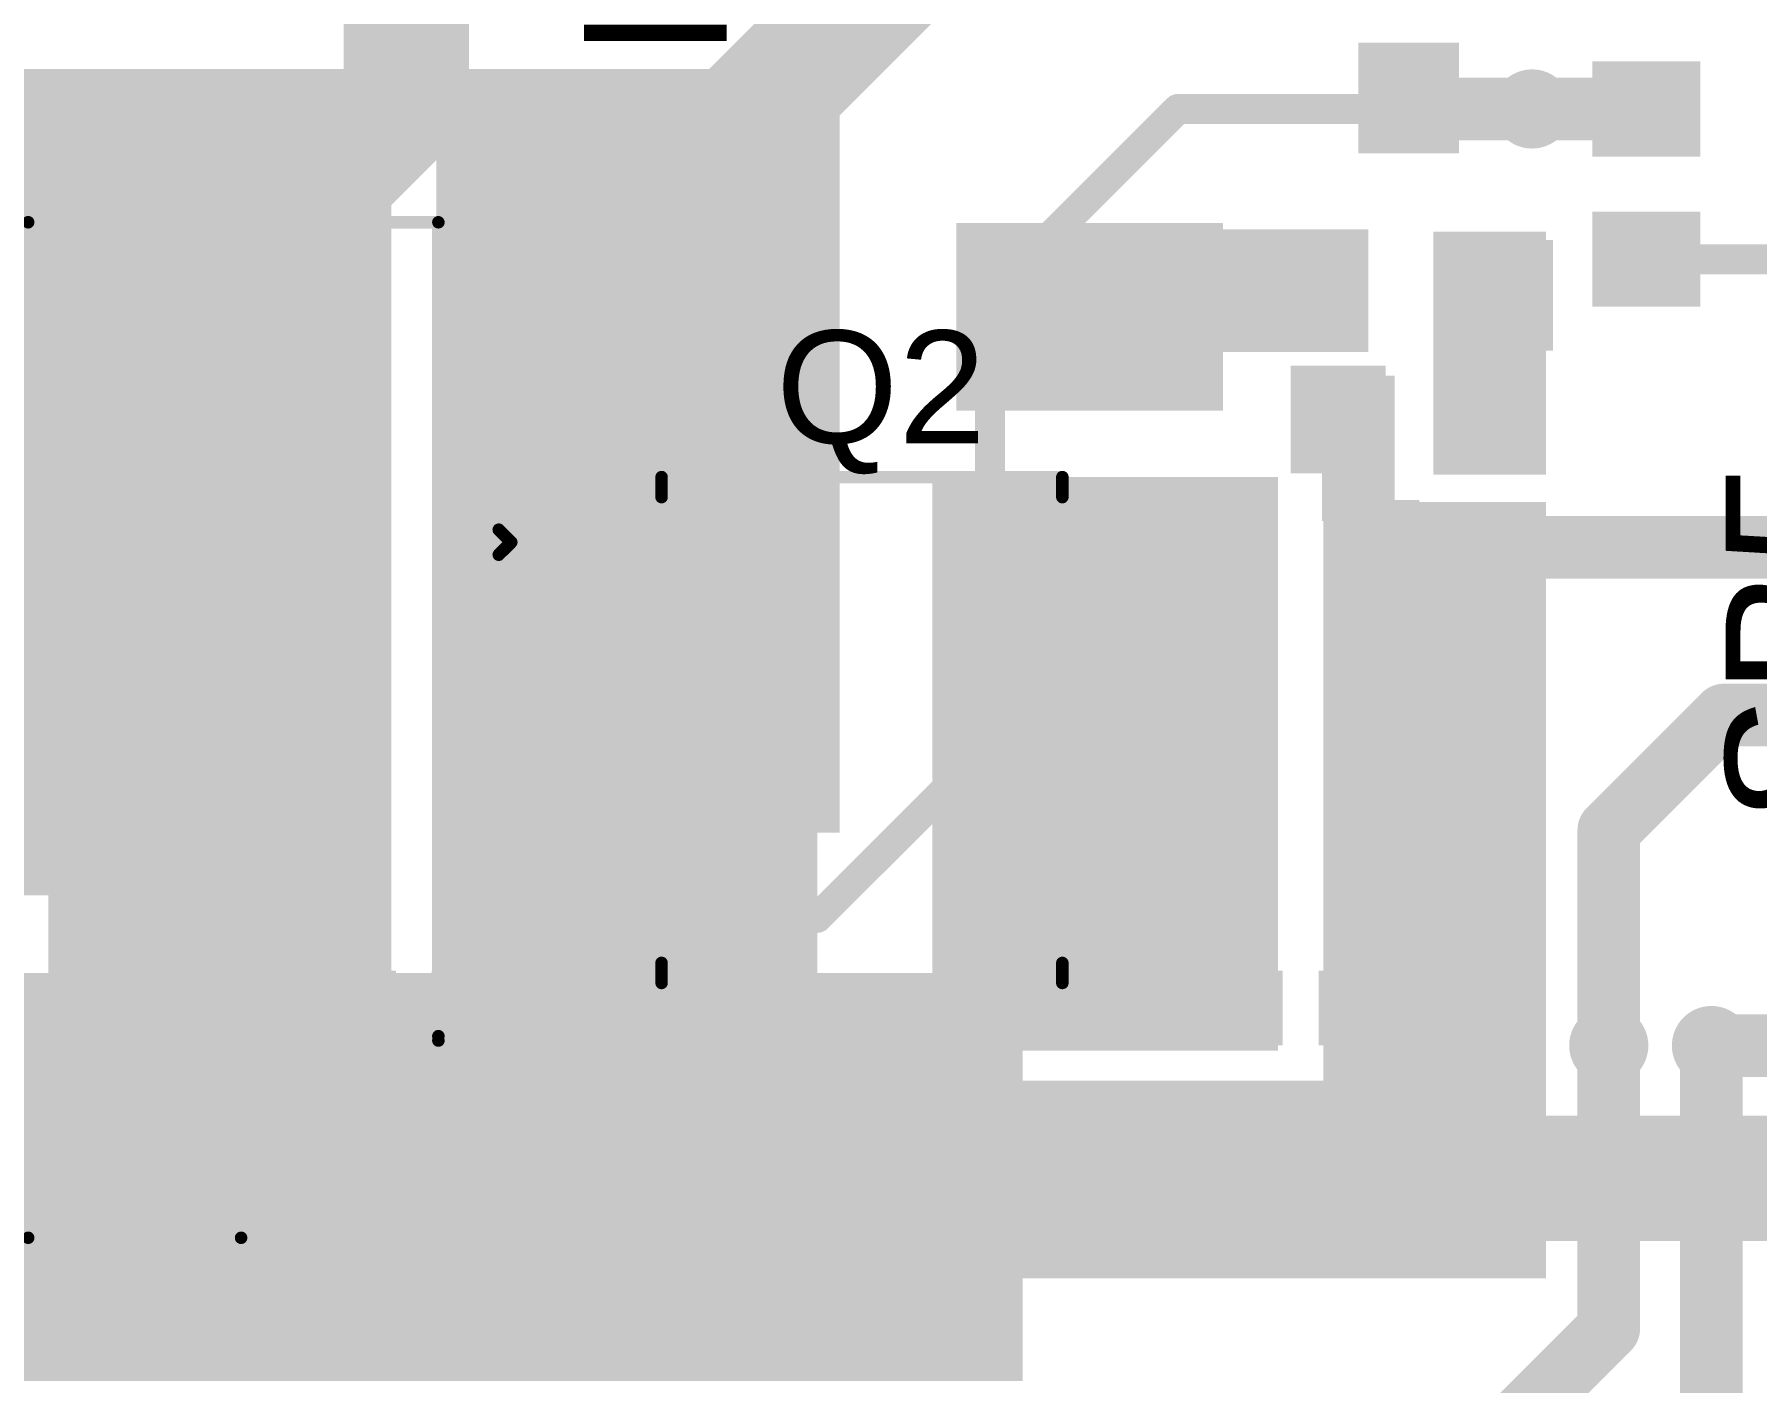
# Model space of a CAD drawing. Header units: millimetres. Extents: x -0.12 to 2.11, y 0 to 1.55.
# Drawn here: x 0.267 to 0.954, y 0.539 to 1.078 of the extents above; entities that cross this region are included whole.
import ezdxf

# ---------------------------------------------------------------- set-up
doc = ezdxf.new("R2010")
doc.units = ezdxf.units.MM
doc.header["$MEASUREMENT"] = 0
for name, color, linetype in [('BottomLayer', 5, 'Continuous'), ('BottomPaste', 16, 'Continuous'), ('BottomSolder', 6, 'Continuous'), ('TopLayer', 1, 'Continuous'), ('TopOverlay', 2, 'Continuous'), ('TopPaste', 8, 'Continuous'), ('TopSolder', 216, 'Continuous'), ('ViaHoleLayer', 16, 'Continuous')]:
    doc.layers.add(name, color=color, linetype=linetype)
doc.styles.add('Arial', font='', dxfattribs={"height": 0.2})
doc.styles.get('Arial').set_extended_font_data('Arial')

# ---------------------------------------------------------------- blocks, each defined once
blk = doc.blocks.new('R___0603_B_19')
at = {"layer": 'BottomLayer'}
for points in [[(-0.045, -0.0175), (-0.045, 0.0175), (-0.015, 0.0175), (-0.015, -0.0175)], [(0.015, -0.0175), (0.015, 0.0175), (0.045, 0.0175), (0.045, -0.0175)]]:
    blk.add_hatch(color=5, dxfattribs=at).paths.add_polyline_path(points)
at = {"layer": 'BottomPaste'}
for points in [[(-0.045, -0.0175), (-0.045, 0.0175), (-0.015, 0.0175), (-0.015, -0.0175)], [(0.015, -0.0175), (0.015, 0.0175), (0.045, 0.0175), (0.045, -0.0175)]]:
    blk.add_hatch(color=16, dxfattribs=at).paths.add_polyline_path(points)
at = {"layer": 'BottomSolder'}
for points in [[(-0.049, -0.0215), (-0.049, 0.0215), (-0.011, 0.0215), (-0.011, -0.0215)], [(0.011, -0.0215), (0.011, 0.0215), (0.049, 0.0215), (0.049, -0.0215)]]:
    blk.add_hatch(color=6, dxfattribs=at).paths.add_polyline_path(points)
blk = doc.blocks.new('R___0603_B_27')
at = {"layer": 'BottomLayer'}
for points in [[(-0.045, -0.0175), (-0.045, 0.0175), (-0.015, 0.0175), (-0.015, -0.0175)], [(0.015, -0.0175), (0.015, 0.0175), (0.045, 0.0175), (0.045, -0.0175)]]:
    blk.add_hatch(color=5, dxfattribs=at).paths.add_polyline_path(points)
at = {"layer": 'BottomPaste'}
for points in [[(-0.045, -0.0175), (-0.045, 0.0175), (-0.015, 0.0175), (-0.015, -0.0175)], [(0.015, -0.0175), (0.015, 0.0175), (0.045, 0.0175), (0.045, -0.0175)]]:
    blk.add_hatch(color=16, dxfattribs=at).paths.add_polyline_path(points)
at = {"layer": 'BottomSolder'}
for points in [[(-0.049, -0.0215), (-0.049, 0.0215), (-0.011, 0.0215), (-0.011, -0.0215)], [(0.011, -0.0215), (0.011, 0.0215), (0.049, 0.0215), (0.049, -0.0215)]]:
    blk.add_hatch(color=6, dxfattribs=at).paths.add_polyline_path(points)
blk = doc.blocks.new('SOP_8_29')
at = {"layer": 'TopLayer'}
for points in [[(-0.13386, 0.08878), (-0.08268, 0.08878), (-0.08268, 0.06122), (-0.13386, 0.06122)], [(0.08268, 0.08878), (0.13386, 0.08878), (0.13386, 0.06122), (0.08268, 0.06122)], [(-0.13386, 0.03878), (-0.08268, 0.03878), (-0.08268, 0.01122), (-0.13386, 0.01122)], [(0.08268, 0.03878), (0.13386, 0.03878), (0.13386, 0.01122), (0.08268, 0.01122)], [(-0.13386, -0.01122), (-0.08268, -0.01122), (-0.08268, -0.03878), (-0.13386, -0.03878)], [(0.08268, -0.01122), (0.13386, -0.01122), (0.13386, -0.03878), (0.08268, -0.03878)], [(-0.13386, -0.06122), (-0.08268, -0.06122), (-0.08268, -0.08878), (-0.13386, -0.08878)], [(0.08268, -0.06122), (0.13386, -0.06122), (0.13386, -0.08878), (0.08268, -0.08878)]]:
    blk.add_hatch(color=1, dxfattribs=at).paths.add_polyline_path(points)
at = {"layer": 'TopOverlay'}
blk.add_hatch(color=2, dxfattribs=at).paths.add_polyline_path([(-0.078, 0.058), (-0.067, 0.058), (-0.067, 0.084), (-0.078, 0.084)])
at = {"layer": 'TopPaste'}
for points in [[(-0.13386, 0.08878), (-0.08268, 0.08878), (-0.08268, 0.06122), (-0.13386, 0.06122)], [(0.08268, 0.08878), (0.13386, 0.08878), (0.13386, 0.06122), (0.08268, 0.06122)], [(-0.13386, 0.03878), (-0.08268, 0.03878), (-0.08268, 0.01122), (-0.13386, 0.01122)], [(0.08268, 0.03878), (0.13386, 0.03878), (0.13386, 0.01122), (0.08268, 0.01122)], [(-0.13386, -0.01122), (-0.08268, -0.01122), (-0.08268, -0.03878), (-0.13386, -0.03878)], [(0.08268, -0.01122), (0.13386, -0.01122), (0.13386, -0.03878), (0.08268, -0.03878)], [(-0.13386, -0.06122), (-0.08268, -0.06122), (-0.08268, -0.08878), (-0.13386, -0.08878)], [(0.08268, -0.06122), (0.13386, -0.06122), (0.13386, -0.08878), (0.08268, -0.08878)]]:
    blk.add_hatch(color=8, dxfattribs=at).paths.add_polyline_path(points)
at = {"layer": 'TopSolder'}
for points in [[(-0.13786, 0.09278), (-0.07868, 0.09278), (-0.07868, 0.05722), (-0.13786, 0.05722)], [(0.07868, 0.09278), (0.13786, 0.09278), (0.13786, 0.05722), (0.07868, 0.05722)], [(-0.13786, 0.04278), (-0.07868, 0.04278), (-0.07868, 0.00722), (-0.13786, 0.00722)], [(0.07868, 0.04278), (0.13786, 0.04278), (0.13786, 0.00722), (0.07868, 0.00722)], [(-0.13786, -0.00722), (-0.07868, -0.00722), (-0.07868, -0.04278), (-0.13786, -0.04278)], [(0.07868, -0.00722), (0.13786, -0.00722), (0.13786, -0.04278), (0.07868, -0.04278)], [(-0.13786, -0.05722), (-0.07868, -0.05722), (-0.07868, -0.09278), (-0.13786, -0.09278)], [(0.07868, -0.05722), (0.13786, -0.05722), (0.13786, -0.09278), (0.07868, -0.09278)]]:
    blk.add_hatch(color=216, dxfattribs=at).paths.add_polyline_path(points)
at = {"layer": 'TopOverlay', "const_width": 0.005}
for points in [[(-0.08014, 0.093), (-0.08014, 0.101)], [(-0.08014, 0.101), (0.07986, 0.101)], [(0.07986, 0.093), (0.07986, 0.101)], [(-0.14514, 0.07), (-0.14514, 0.08)], [(-0.14514, 0.08), (-0.14014, 0.075)], [(-0.14514, 0.07), (-0.14014, 0.075)], [(-0.08014, -0.101), (-0.08014, -0.093)], [(0.07986, -0.101), (0.07986, -0.093)], [(-0.08014, -0.101), (0.07986, -0.101)]]:
    blk.add_lwpolyline(points, dxfattribs=at)
at = {"layer": 'TopOverlay', "const_width": 0.0025}
for points in [[(-0.08139, 0.101, 1), (-0.07889, 0.101, 1)], [(-0.08139, 0.101, 1), (-0.07889, 0.101, 1)], [(0.07861, 0.101, 1), (0.08111, 0.101, 1)], [(0.07861, 0.101, 1), (0.08111, 0.101, 1)], [(-0.08139, 0.093, 1), (-0.07889, 0.093, 1)], [(0.07861, 0.093, 1), (0.08111, 0.093, 1)], [(-0.14639, 0.08, 1), (-0.14389, 0.08, 1)], [(-0.14639, 0.08, 1), (-0.14389, 0.08, 1)], [(-0.14139, 0.075, 1), (-0.13889, 0.075, 1)], [(-0.14139, 0.075, 1), (-0.13889, 0.075, 1)], [(-0.14639, 0.07, 1), (-0.14389, 0.07, 1)], [(-0.14639, 0.07, 1), (-0.14389, 0.07, 1)], [(-0.08139, -0.093, 1), (-0.07889, -0.093, 1)], [(0.07861, -0.093, 1), (0.08111, -0.093, 1)], [(-0.08139, -0.101, 1), (-0.07889, -0.101, 1)], [(-0.08139, -0.101, 1), (-0.07889, -0.101, 1)], [(0.07861, -0.101, 1), (0.08111, -0.101, 1)], [(0.07861, -0.101, 1), (0.08111, -0.101, 1)]]:
    blk.add_lwpolyline(points, format="xyb", close=True, dxfattribs=at)
blk = doc.blocks.new('SOT_23_3L__B_30')
at = {"layer": 'BottomLayer'}
for points in [[(-0.05354, 0.05748), (-0.02126, 0.05748), (-0.02126, 0.02126), (-0.05354, 0.02126)], [(0.02126, 0.05748), (0.05354, 0.05748), (0.05354, 0.02126), (0.02126, 0.02126)], [(-0.01614, -0.02126), (0.01614, -0.02126), (0.01614, -0.05748), (-0.01614, -0.05748)]]:
    blk.add_hatch(color=5, dxfattribs=at).paths.add_polyline_path(points)
at = {"layer": 'BottomPaste'}
for points in [[(-0.05354, 0.05748), (-0.02126, 0.05748), (-0.02126, 0.02126), (-0.05354, 0.02126)], [(0.02126, 0.05748), (0.05354, 0.05748), (0.05354, 0.02126), (0.02126, 0.02126)], [(-0.01614, -0.02126), (0.01614, -0.02126), (0.01614, -0.05748), (-0.01614, -0.05748)]]:
    blk.add_hatch(color=16, dxfattribs=at).paths.add_polyline_path(points)
at = {"layer": 'BottomSolder'}
for points in [[(-0.05754, 0.06148), (-0.01726, 0.06148), (-0.01726, 0.01726), (-0.05754, 0.01726)], [(0.01726, 0.06148), (0.05754, 0.06148), (0.05754, 0.01726), (0.01726, 0.01726)], [(-0.02014, -0.01726), (0.02014, -0.01726), (0.02014, -0.06148), (-0.02014, -0.06148)]]:
    blk.add_hatch(color=6, dxfattribs=at).paths.add_polyline_path(points)
blk = doc.blocks.new('WPN4020H1R0MT__B_34')
at = {"layer": 'BottomLayer'}
for points in [[(-0.08071, 0.07283), (-0.0374, 0.07283), (-0.0374, -0.07283), (-0.08071, -0.07283)], [(0.0374, 0.07283), (0.08071, 0.07283), (0.08071, -0.07283), (0.0374, -0.07283)]]:
    blk.add_hatch(color=5, dxfattribs=at).paths.add_polyline_path(points)
at = {"layer": 'BottomPaste'}
for points in [[(-0.08071, 0.07283), (-0.0374, 0.07283), (-0.0374, -0.07283), (-0.08071, -0.07283)], [(0.0374, 0.07283), (0.08071, 0.07283), (0.08071, -0.07283), (0.0374, -0.07283)]]:
    blk.add_hatch(color=16, dxfattribs=at).paths.add_polyline_path(points)
at = {"layer": 'BottomSolder'}
for points in [[(-0.08471, 0.07683), (-0.0334, 0.07683), (-0.0334, -0.07683), (-0.08471, -0.07683)], [(0.0334, 0.07683), (0.08471, 0.07683), (0.08471, -0.07683), (0.0334, -0.07683)]]:
    blk.add_hatch(color=6, dxfattribs=at).paths.add_polyline_path(points)
blk = doc.blocks.new('SMA_B_37')
at = {"layer": 'BottomLayer'}
for points in [[(-0.12795, 0.03346), (-0.02953, 0.03346), (-0.02953, -0.03346), (-0.12795, -0.03346)], [(0.02953, 0.03346), (0.12795, 0.03346), (0.12795, -0.03346), (0.02953, -0.03346)]]:
    blk.add_hatch(color=5, dxfattribs=at).paths.add_polyline_path(points)
at = {"layer": 'BottomPaste'}
for points in [[(-0.12795, 0.03346), (-0.02953, 0.03346), (-0.02953, -0.03346), (-0.12795, -0.03346)], [(0.02953, 0.03346), (0.12795, 0.03346), (0.12795, -0.03346), (0.02953, -0.03346)]]:
    blk.add_hatch(color=16, dxfattribs=at).paths.add_polyline_path(points)
at = {"layer": 'BottomSolder'}
for points in [[(-0.13195, 0.03746), (-0.02553, 0.03746), (-0.02553, -0.03746), (-0.13195, -0.03746)], [(0.02553, 0.03746), (0.13195, 0.03746), (0.13195, -0.03746), (0.02553, -0.03746)]]:
    blk.add_hatch(color=6, dxfattribs=at).paths.add_polyline_path(points)
blk = doc.blocks.new('C___0402_B_39')
at = {"layer": 'BottomLayer'}
for points in [[(-0.0095, 0.0125), (-0.0095, -0.0125), (-0.0275, -0.0125), (-0.0275, 0.0125)], [(0.0275, 0.0125), (0.0275, -0.0125), (0.0095, -0.0125), (0.0095, 0.0125)]]:
    blk.add_hatch(color=5, dxfattribs=at).paths.add_polyline_path(points)
at = {"layer": 'BottomPaste'}
for points in [[(-0.0095, 0.0125), (-0.0095, -0.0125), (-0.0275, -0.0125), (-0.0275, 0.0125)], [(0.0275, 0.0125), (0.0275, -0.0125), (0.0095, -0.0125), (0.0095, 0.0125)]]:
    blk.add_hatch(color=16, dxfattribs=at).paths.add_polyline_path(points)
at = {"layer": 'BottomSolder'}
for points in [[(-0.00714, 0.01486), (-0.00714, -0.01486), (-0.02986, -0.01486), (-0.02986, 0.01486)], [(0.02986, 0.01486), (0.02986, -0.01486), (0.00714, -0.01486), (0.00714, 0.01486)]]:
    blk.add_hatch(color=6, dxfattribs=at).paths.add_polyline_path(points)
blk = doc.blocks.new('C___0402_B_40')
at = {"layer": 'BottomLayer'}
for points in [[(-0.0095, 0.0125), (-0.0095, -0.0125), (-0.0275, -0.0125), (-0.0275, 0.0125)], [(0.0275, 0.0125), (0.0275, -0.0125), (0.0095, -0.0125), (0.0095, 0.0125)]]:
    blk.add_hatch(color=5, dxfattribs=at).paths.add_polyline_path(points)
at = {"layer": 'BottomPaste'}
for points in [[(-0.0095, 0.0125), (-0.0095, -0.0125), (-0.0275, -0.0125), (-0.0275, 0.0125)], [(0.0275, 0.0125), (0.0275, -0.0125), (0.0095, -0.0125), (0.0095, 0.0125)]]:
    blk.add_hatch(color=16, dxfattribs=at).paths.add_polyline_path(points)
at = {"layer": 'BottomSolder'}
for points in [[(-0.00714, 0.01486), (-0.00714, -0.01486), (-0.02986, -0.01486), (-0.02986, 0.01486)], [(0.02986, 0.01486), (0.02986, -0.01486), (0.00714, -0.01486), (0.00714, 0.01486)]]:
    blk.add_hatch(color=6, dxfattribs=at).paths.add_polyline_path(points)
blk = doc.blocks.new('C___0603_B_47')
at = {"layer": 'BottomLayer'}
for points in [[(-0.045, -0.0175), (-0.045, 0.0175), (-0.015, 0.0175), (-0.015, -0.0175)], [(0.015, -0.0175), (0.015, 0.0175), (0.045, 0.0175), (0.045, -0.0175)]]:
    blk.add_hatch(color=5, dxfattribs=at).paths.add_polyline_path(points)
at = {"layer": 'BottomPaste'}
for points in [[(-0.045, -0.0175), (-0.045, 0.0175), (-0.015, 0.0175), (-0.015, -0.0175)], [(0.015, -0.0175), (0.015, 0.0175), (0.045, 0.0175), (0.045, -0.0175)]]:
    blk.add_hatch(color=16, dxfattribs=at).paths.add_polyline_path(points)
at = {"layer": 'BottomSolder'}
for points in [[(-0.04736, -0.01986), (-0.04736, 0.01986), (-0.01264, 0.01986), (-0.01264, -0.01986)], [(0.01264, -0.01986), (0.01264, 0.01986), (0.04736, 0.01986), (0.04736, -0.01986)]]:
    blk.add_hatch(color=6, dxfattribs=at).paths.add_polyline_path(points)
blk = doc.blocks.new('C___0603_B_48')
at = {"layer": 'BottomLayer'}
for points in [[(-0.045, -0.0175), (-0.045, 0.0175), (-0.015, 0.0175), (-0.015, -0.0175)], [(0.015, -0.0175), (0.015, 0.0175), (0.045, 0.0175), (0.045, -0.0175)]]:
    blk.add_hatch(color=5, dxfattribs=at).paths.add_polyline_path(points)
at = {"layer": 'BottomPaste'}
for points in [[(-0.045, -0.0175), (-0.045, 0.0175), (-0.015, 0.0175), (-0.015, -0.0175)], [(0.015, -0.0175), (0.015, 0.0175), (0.045, 0.0175), (0.045, -0.0175)]]:
    blk.add_hatch(color=16, dxfattribs=at).paths.add_polyline_path(points)
at = {"layer": 'BottomSolder'}
for points in [[(-0.04736, -0.01986), (-0.04736, 0.01986), (-0.01264, 0.01986), (-0.01264, -0.01986)], [(0.01264, -0.01986), (0.01264, 0.01986), (0.04736, 0.01986), (0.04736, -0.01986)]]:
    blk.add_hatch(color=6, dxfattribs=at).paths.add_polyline_path(points)
blk = doc.blocks.new('C___0603_B_49')
at = {"layer": 'BottomLayer'}
for points in [[(-0.045, -0.0175), (-0.045, 0.0175), (-0.015, 0.0175), (-0.015, -0.0175)], [(0.015, -0.0175), (0.015, 0.0175), (0.045, 0.0175), (0.045, -0.0175)]]:
    blk.add_hatch(color=5, dxfattribs=at).paths.add_polyline_path(points)
at = {"layer": 'BottomPaste'}
for points in [[(-0.045, -0.0175), (-0.045, 0.0175), (-0.015, 0.0175), (-0.015, -0.0175)], [(0.015, -0.0175), (0.015, 0.0175), (0.045, 0.0175), (0.045, -0.0175)]]:
    blk.add_hatch(color=16, dxfattribs=at).paths.add_polyline_path(points)
at = {"layer": 'BottomSolder'}
for points in [[(-0.04736, -0.01986), (-0.04736, 0.01986), (-0.01264, 0.01986), (-0.01264, -0.01986)], [(0.01264, -0.01986), (0.01264, 0.01986), (0.04736, 0.01986), (0.04736, -0.01986)]]:
    blk.add_hatch(color=6, dxfattribs=at).paths.add_polyline_path(points)
blk = doc.blocks.new('C___0603_B_50')
at = {"layer": 'BottomLayer'}
for points in [[(-0.045, -0.0175), (-0.045, 0.0175), (-0.015, 0.0175), (-0.015, -0.0175)], [(0.015, -0.0175), (0.015, 0.0175), (0.045, 0.0175), (0.045, -0.0175)]]:
    blk.add_hatch(color=5, dxfattribs=at).paths.add_polyline_path(points)
at = {"layer": 'BottomPaste'}
for points in [[(-0.045, -0.0175), (-0.045, 0.0175), (-0.015, 0.0175), (-0.015, -0.0175)], [(0.015, -0.0175), (0.015, 0.0175), (0.045, 0.0175), (0.045, -0.0175)]]:
    blk.add_hatch(color=16, dxfattribs=at).paths.add_polyline_path(points)
at = {"layer": 'BottomSolder'}
for points in [[(-0.04736, -0.01986), (-0.04736, 0.01986), (-0.01264, 0.01986), (-0.01264, -0.01986)], [(0.01264, -0.01986), (0.01264, 0.01986), (0.04736, 0.01986), (0.04736, -0.01986)]]:
    blk.add_hatch(color=6, dxfattribs=at).paths.add_polyline_path(points)
blk = doc.blocks.new('C___1206_B_51')
at = {"layer": 'BottomLayer'}
for points in [[(-0.08, 0.035), (-0.02, 0.035), (-0.02, -0.035), (-0.08, -0.035)], [(0.02, 0.035), (0.08, 0.035), (0.08, -0.035), (0.02, -0.035)]]:
    blk.add_hatch(color=5, dxfattribs=at).paths.add_polyline_path(points)
at = {"layer": 'BottomPaste'}
for points in [[(-0.08, 0.035), (-0.02, 0.035), (-0.02, -0.035), (-0.08, -0.035)], [(0.02, 0.035), (0.08, 0.035), (0.08, -0.035), (0.02, -0.035)]]:
    blk.add_hatch(color=16, dxfattribs=at).paths.add_polyline_path(points)
at = {"layer": 'BottomSolder'}
for points in [[(-0.084, 0.039), (-0.016, 0.039), (-0.016, -0.039), (-0.084, -0.039)], [(0.016, 0.039), (0.084, 0.039), (0.084, -0.039), (0.016, -0.039)]]:
    blk.add_hatch(color=6, dxfattribs=at).paths.add_polyline_path(points)
blk = doc.blocks.new('C___1206_B_52')
at = {"layer": 'BottomLayer'}
for points in [[(-0.08, 0.035), (-0.02, 0.035), (-0.02, -0.035), (-0.08, -0.035)], [(0.02, 0.035), (0.08, 0.035), (0.08, -0.035), (0.02, -0.035)]]:
    blk.add_hatch(color=5, dxfattribs=at).paths.add_polyline_path(points)
at = {"layer": 'BottomPaste'}
for points in [[(-0.08, 0.035), (-0.02, 0.035), (-0.02, -0.035), (-0.08, -0.035)], [(0.02, 0.035), (0.08, 0.035), (0.08, -0.035), (0.02, -0.035)]]:
    blk.add_hatch(color=16, dxfattribs=at).paths.add_polyline_path(points)
at = {"layer": 'BottomSolder'}
for points in [[(-0.084, 0.039), (-0.016, 0.039), (-0.016, -0.039), (-0.084, -0.039)], [(0.016, 0.039), (0.084, 0.039), (0.084, -0.039), (0.016, -0.039)]]:
    blk.add_hatch(color=6, dxfattribs=at).paths.add_polyline_path(points)
blk = doc.blocks.new('VZT_330_F_10__D___53')
at = {"layer": 'TopLayer'}
for points in [[(-0.25984, 0.03248), (-0.09449, 0.03248), (-0.09449, -0.03248), (-0.25984, -0.03248)], [(0.09449, 0.03248), (0.25984, 0.03248), (0.25984, -0.03248), (0.09449, -0.03248)]]:
    blk.add_hatch(color=1, dxfattribs=at).paths.add_polyline_path(points)
at = {"layer": 'TopPaste'}
for points in [[(-0.25984, 0.03248), (-0.09449, 0.03248), (-0.09449, -0.03248), (-0.25984, -0.03248)], [(0.09449, 0.03248), (0.25984, 0.03248), (0.25984, -0.03248), (0.09449, -0.03248)]]:
    blk.add_hatch(color=8, dxfattribs=at).paths.add_polyline_path(points)
at = {"layer": 'TopSolder'}
for points in [[(-0.26384, 0.03648), (-0.09049, 0.03648), (-0.09049, -0.03648), (-0.26384, -0.03648)], [(0.09049, 0.03648), (0.26384, 0.03648), (0.26384, -0.03648), (0.09049, -0.03648)]]:
    blk.add_hatch(color=216, dxfattribs=at).paths.add_polyline_path(points)
at = {"layer": 'TopOverlay', "const_width": 0.005}
for points in [[(-0.124, 0.20276), (-0.20276, 0.124)], [(-0.12224, 0.20276), (0.20276, 0.20276)], [(0.20276, 0.20276), (0.20276, 0.039)], [(-0.20276, 0.124), (-0.20276, 0.039)], [(-0.22668, 0.06249), (-0.22668, 0.04269)], [(-0.23776, 0.05248), (-0.21597, 0.05248)], [(0.219, 0.049), (0.2408, 0.049)], [(-0.20276, -0.039), (-0.20276, -0.124)], [(0.20276, -0.039), (0.20276, -0.20276)], [(-0.20276, -0.124), (-0.124, -0.20276)], [(-0.12224, -0.20276), (0.20276, -0.20276)]]:
    blk.add_lwpolyline(points, dxfattribs=at)
at = {"layer": 'TopOverlay', "const_width": 0.0025}
for points in [[(-0.12525, 0.20276, 1), (-0.12275, 0.20276, 1)], [(-0.12349, 0.20276, 1), (-0.12099, 0.20276, 1)], [(0.20151, 0.20276, 1), (0.20401, 0.20276, 1)], [(0.20151, 0.20276, 1), (0.20401, 0.20276, 1)], [(-0.20401, 0.124, 1), (-0.20151, 0.124, 1)], [(-0.20401, 0.124, 1), (-0.20151, 0.124, 1)], [(-0.22793, 0.06249, 1), (-0.22543, 0.06249, 1)], [(-0.23901, 0.05248, 1), (-0.23651, 0.05248, 1)], [(-0.21722, 0.05248, 1), (-0.21472, 0.05248, 1)], [(0.21775, 0.049, 1), (0.22025, 0.049, 1)], [(0.23955, 0.049, 1), (0.24205, 0.049, 1)], [(-0.22793, 0.04269, 1), (-0.22543, 0.04269, 1)], [(-0.20401, 0.039, 1), (-0.20151, 0.039, 1)], [(0.20151, 0.039, 1), (0.20401, 0.039, 1)], [(-0.20401, -0.039, 1), (-0.20151, -0.039, 1)], [(0.20151, -0.039, 1), (0.20401, -0.039, 1)], [(-0.20401, -0.124, 1), (-0.20151, -0.124, 1)], [(-0.20401, -0.124, 1), (-0.20151, -0.124, 1)], [(-0.12525, -0.20276, 1), (-0.12275, -0.20276, 1)], [(-0.12349, -0.20276, 1), (-0.12099, -0.20276, 1)], [(0.20151, -0.20276, 1), (0.20401, -0.20276, 1)], [(0.20151, -0.20276, 1), (0.20401, -0.20276, 1)]]:
    blk.add_lwpolyline(points, format="xyb", close=True, dxfattribs=at)

msp = doc.modelspace()

# ---------------------------------------------------------------- hatches: boundary and pattern name
at = {"layer": 'BottomLayer'}
h = msp.add_hatch(color=5, dxfattribs=at)
edge = h.paths.add_edge_path()
edge.add_arc((0.86439, 1.048), 0.01181, 0, 360)
for points in [[(0.409, 1.045), (0.272, 1.045), (0.272, 0.588), (0.409, 0.588)], [(0.46, 0.921), (0.583, 0.921), (0.583, 1.046), (0.46, 1.046)], [(0.638, 0.951), (0.799, 0.951), (0.799, 1), (0.638, 1)], [(0.825, 0.902), (0.87, 0.902), (0.87, 0.999), (0.825, 0.999)], [(0.8095, 0.88344), (0.8095, 0.94144), (0.7805, 0.94144), (0.7805, 0.88344)], [(0.427, 0.673), (0.579, 0.673), (0.579, 0.902), (0.427, 0.902)], [(0.763, 0.901), (0.625, 0.901), (0.625, 0.672), (0.763, 0.672)], [(0.781, 0.649), (0.87, 0.649), (0.87, 0.891), (0.781, 0.891)], [(0.272, 0.66), (0.272, 0.581), (0.87, 0.581), (0.87, 0.66)]]:
    msp.add_hatch(color=5, dxfattribs=at).paths.add_polyline_path(points)
h = msp.add_hatch(color=5, dxfattribs=at)
edge = h.paths.add_edge_path()
edge.add_arc((0.508, 1.023), 0.01181, 0, 360)
h = msp.add_hatch(color=5, dxfattribs=at)
edge = h.paths.add_edge_path()
edge.add_arc((0.5345, 1.023), 0.01181, 0, 360)
h = msp.add_hatch(color=5, dxfattribs=at)
edge = h.paths.add_edge_path()
edge.add_arc((0.561, 1.023), 0.01181, 0, 360)
h = msp.add_hatch(color=5, dxfattribs=at)
edge = h.paths.add_edge_path()
edge.add_arc((0.295, 0.9695), 0.01181, 0, 360)
h = msp.add_hatch(color=5, dxfattribs=at)
edge = h.paths.add_edge_path()
edge.add_arc((0.295, 0.943), 0.01181, 0, 360)
h = msp.add_hatch(color=5, dxfattribs=at)
edge = h.paths.add_edge_path()
edge.add_arc((0.295, 0.9165), 0.01181, 0, 360)
h = msp.add_hatch(color=5, dxfattribs=at)
edge = h.paths.add_edge_path()
edge.add_arc((0.839, 0.873), 0.01181, 0, 360)
h = msp.add_hatch(color=5, dxfattribs=at)
edge = h.paths.add_edge_path()
edge.add_arc((0.468, 0.689), 0.01181, 0, 360)
h = msp.add_hatch(color=5, dxfattribs=at)
edge = h.paths.add_edge_path()
edge.add_arc((0.497, 0.689), 0.01181, 0, 360)
h = msp.add_hatch(color=5, dxfattribs=at)
edge = h.paths.add_edge_path()
edge.add_arc((0.693, 0.689), 0.01181, 0, 360)
h = msp.add_hatch(color=5, dxfattribs=at)
edge = h.paths.add_edge_path()
edge.add_arc((0.722, 0.689), 0.01181, 0, 360)
h = msp.add_hatch(color=5, dxfattribs=at)
edge = h.paths.add_edge_path()
edge.add_arc((0.895, 0.674), 0.01181, 0, 360)
h = msp.add_hatch(color=5, dxfattribs=at)
edge = h.paths.add_edge_path()
edge.add_arc((0.936, 0.674), 0.01181, 0, 360)
at = {"layer": 'BottomSolder'}
h = msp.add_hatch(color=6, dxfattribs=at)
edge = h.paths.add_edge_path()
edge.add_arc((0.86439, 1.048), 0.01581, 0, 360)
h = msp.add_hatch(color=6, dxfattribs=at)
edge = h.paths.add_edge_path()
edge.add_arc((0.508, 1.023), 0.01581, 0, 360)
h = msp.add_hatch(color=6, dxfattribs=at)
edge = h.paths.add_edge_path()
edge.add_arc((0.5345, 1.023), 0.01581, 0, 360)
h = msp.add_hatch(color=6, dxfattribs=at)
edge = h.paths.add_edge_path()
edge.add_arc((0.561, 1.023), 0.01581, 0, 360)
h = msp.add_hatch(color=6, dxfattribs=at)
edge = h.paths.add_edge_path()
edge.add_arc((0.295, 0.9695), 0.01581, 0, 360)
h = msp.add_hatch(color=6, dxfattribs=at)
edge = h.paths.add_edge_path()
edge.add_arc((0.295, 0.943), 0.01581, 0, 360)
h = msp.add_hatch(color=6, dxfattribs=at)
edge = h.paths.add_edge_path()
edge.add_arc((0.295, 0.9165), 0.01581, 0, 360)
h = msp.add_hatch(color=6, dxfattribs=at)
edge = h.paths.add_edge_path()
edge.add_arc((0.839, 0.873), 0.01581, 0, 360)
h = msp.add_hatch(color=6, dxfattribs=at)
edge = h.paths.add_edge_path()
edge.add_arc((0.468, 0.689), 0.01581, 0, 360)
h = msp.add_hatch(color=6, dxfattribs=at)
edge = h.paths.add_edge_path()
edge.add_arc((0.497, 0.689), 0.01581, 0, 360)
h = msp.add_hatch(color=6, dxfattribs=at)
edge = h.paths.add_edge_path()
edge.add_arc((0.693, 0.689), 0.01581, 0, 360)
h = msp.add_hatch(color=6, dxfattribs=at)
edge = h.paths.add_edge_path()
edge.add_arc((0.722, 0.689), 0.01581, 0, 360)
h = msp.add_hatch(color=6, dxfattribs=at)
edge = h.paths.add_edge_path()
edge.add_arc((0.895, 0.674), 0.01581, 0, 360)
h = msp.add_hatch(color=6, dxfattribs=at)
edge = h.paths.add_edge_path()
edge.add_arc((0.936, 0.674), 0.01581, 0, 360)
at = {"layer": 'TopLayer'}
for points in [[(0.184, 0.734), (0.408, 0.734), (0.408, 1.064), (0.184, 1.064)], [(0.427, 0.759), (0.588, 0.759), (0.588, 1.064), (0.427, 1.064)], [(0.67686, 0.672), (0.738, 0.672), (0.738, 0.893), (0.67686, 0.893)], [(0.048, 0.54), (0.661, 0.54), (0.661, 0.703), (0.048, 0.703)]]:
    msp.add_hatch(color=1, dxfattribs=at).paths.add_polyline_path(points)
h = msp.add_hatch(color=1, dxfattribs=at)
edge = h.paths.add_edge_path()
edge.add_arc((0.86439, 1.048), 0.01181, 0, 360)
h = msp.add_hatch(color=1, dxfattribs=at)
edge = h.paths.add_edge_path()
edge.add_arc((0.508, 1.023), 0.01181, 0, 360)
h = msp.add_hatch(color=1, dxfattribs=at)
edge = h.paths.add_edge_path()
edge.add_arc((0.5345, 1.023), 0.01181, 0, 360)
h = msp.add_hatch(color=1, dxfattribs=at)
edge = h.paths.add_edge_path()
edge.add_arc((0.561, 1.023), 0.01181, 0, 360)
h = msp.add_hatch(color=1, dxfattribs=at)
edge = h.paths.add_edge_path()
edge.add_arc((0.295, 0.9695), 0.01181, 0, 360)
h = msp.add_hatch(color=1, dxfattribs=at)
edge = h.paths.add_edge_path()
edge.add_arc((0.295, 0.943), 0.01181, 0, 360)
h = msp.add_hatch(color=1, dxfattribs=at)
edge = h.paths.add_edge_path()
edge.add_arc((0.295, 0.9165), 0.01181, 0, 360)
h = msp.add_hatch(color=1, dxfattribs=at)
edge = h.paths.add_edge_path()
edge.add_arc((0.839, 0.873), 0.01181, 0, 360)
h = msp.add_hatch(color=1, dxfattribs=at)
edge = h.paths.add_edge_path()
edge.add_arc((0.468, 0.689), 0.01181, 0, 360)
h = msp.add_hatch(color=1, dxfattribs=at)
edge = h.paths.add_edge_path()
edge.add_arc((0.497, 0.689), 0.01181, 0, 360)
h = msp.add_hatch(color=1, dxfattribs=at)
edge = h.paths.add_edge_path()
edge.add_arc((0.693, 0.689), 0.01181, 0, 360)
h = msp.add_hatch(color=1, dxfattribs=at)
edge = h.paths.add_edge_path()
edge.add_arc((0.722, 0.689), 0.01181, 0, 360)
h = msp.add_hatch(color=1, dxfattribs=at)
edge = h.paths.add_edge_path()
edge.add_arc((0.895, 0.674), 0.01181, 0, 360)
h = msp.add_hatch(color=1, dxfattribs=at)
edge = h.paths.add_edge_path()
edge.add_arc((0.936, 0.674), 0.01181, 0, 360)
at = {"layer": 'TopSolder'}
h = msp.add_hatch(color=216, dxfattribs=at)
edge = h.paths.add_edge_path()
edge.add_arc((0.86439, 1.048), 0.01581, 0, 360)
h = msp.add_hatch(color=216, dxfattribs=at)
edge = h.paths.add_edge_path()
edge.add_arc((0.508, 1.023), 0.01581, 0, 360)
h = msp.add_hatch(color=216, dxfattribs=at)
edge = h.paths.add_edge_path()
edge.add_arc((0.5345, 1.023), 0.01581, 0, 360)
h = msp.add_hatch(color=216, dxfattribs=at)
edge = h.paths.add_edge_path()
edge.add_arc((0.561, 1.023), 0.01581, 0, 360)
h = msp.add_hatch(color=216, dxfattribs=at)
edge = h.paths.add_edge_path()
edge.add_arc((0.295, 0.9695), 0.01581, 0, 360)
h = msp.add_hatch(color=216, dxfattribs=at)
edge = h.paths.add_edge_path()
edge.add_arc((0.295, 0.943), 0.01581, 0, 360)
h = msp.add_hatch(color=216, dxfattribs=at)
edge = h.paths.add_edge_path()
edge.add_arc((0.295, 0.9165), 0.01581, 0, 360)
h = msp.add_hatch(color=216, dxfattribs=at)
edge = h.paths.add_edge_path()
edge.add_arc((0.839, 0.873), 0.01581, 0, 360)
h = msp.add_hatch(color=216, dxfattribs=at)
edge = h.paths.add_edge_path()
edge.add_arc((0.468, 0.689), 0.01581, 0, 360)
h = msp.add_hatch(color=216, dxfattribs=at)
edge = h.paths.add_edge_path()
edge.add_arc((0.497, 0.689), 0.01581, 0, 360)
h = msp.add_hatch(color=216, dxfattribs=at)
edge = h.paths.add_edge_path()
edge.add_arc((0.693, 0.689), 0.01581, 0, 360)
h = msp.add_hatch(color=216, dxfattribs=at)
edge = h.paths.add_edge_path()
edge.add_arc((0.722, 0.689), 0.01581, 0, 360)
h = msp.add_hatch(color=216, dxfattribs=at)
edge = h.paths.add_edge_path()
edge.add_arc((0.895, 0.674), 0.01581, 0, 360)
h = msp.add_hatch(color=216, dxfattribs=at)
edge = h.paths.add_edge_path()
edge.add_arc((0.936, 0.674), 0.01581, 0, 360)
at = {"layer": 'ViaHoleLayer'}
h = msp.add_hatch(color=16, dxfattribs=at)
edge = h.paths.add_edge_path()
edge.add_arc((0.86439, 1.048), 0.00591, 0, 360)
h = msp.add_hatch(color=16, dxfattribs=at)
edge = h.paths.add_edge_path()
edge.add_arc((0.508, 1.023), 0.00591, 0, 360)
h = msp.add_hatch(color=16, dxfattribs=at)
edge = h.paths.add_edge_path()
edge.add_arc((0.5345, 1.023), 0.00591, 0, 360)
h = msp.add_hatch(color=16, dxfattribs=at)
edge = h.paths.add_edge_path()
edge.add_arc((0.561, 1.023), 0.00591, 0, 360)
h = msp.add_hatch(color=16, dxfattribs=at)
edge = h.paths.add_edge_path()
edge.add_arc((0.295, 0.9695), 0.00591, 0, 360)
h = msp.add_hatch(color=16, dxfattribs=at)
edge = h.paths.add_edge_path()
edge.add_arc((0.295, 0.943), 0.00591, 0, 360)
h = msp.add_hatch(color=16, dxfattribs=at)
edge = h.paths.add_edge_path()
edge.add_arc((0.295, 0.9165), 0.00591, 0, 360)
h = msp.add_hatch(color=16, dxfattribs=at)
edge = h.paths.add_edge_path()
edge.add_arc((0.839, 0.873), 0.00591, 0, 360)
h = msp.add_hatch(color=16, dxfattribs=at)
edge = h.paths.add_edge_path()
edge.add_arc((0.468, 0.689), 0.00591, 0, 360)
h = msp.add_hatch(color=16, dxfattribs=at)
edge = h.paths.add_edge_path()
edge.add_arc((0.497, 0.689), 0.00591, 0, 360)
h = msp.add_hatch(color=16, dxfattribs=at)
edge = h.paths.add_edge_path()
edge.add_arc((0.693, 0.689), 0.00591, 0, 360)
h = msp.add_hatch(color=16, dxfattribs=at)
edge = h.paths.add_edge_path()
edge.add_arc((0.722, 0.689), 0.00591, 0, 360)
h = msp.add_hatch(color=16, dxfattribs=at)
edge = h.paths.add_edge_path()
edge.add_arc((0.895, 0.674), 0.00591, 0, 360)
h = msp.add_hatch(color=16, dxfattribs=at)
edge = h.paths.add_edge_path()
edge.add_arc((0.936, 0.674), 0.00591, 0, 360)

# ---------------------------------------------------------------- linework, layer by layer
at = {"layer": 'BottomLayer'}
for points, const_width in [([(0.415, 1.051), (0.415, 1.316)], 0.05), ([(0.53026, 1.023), (0.61179, 1.10453)], 0.05), ([(0.372, 1.008), (0.415, 1.051)], 0.05), ([(0.81513, 1.05164), (0.81513, 1.05237)], 0.025), ([(0.81513, 1.05164), (0.81878, 1.048)], 0.025), ([(0.81878, 1.048), (0.86439, 1.048)], 0.025), ([(0.86439, 1.048), (0.91, 1.048)], 0.025), ([(0.53026, 0.965), (0.53026, 1.023)], 0.05), ([(0.372, 0.865), (0.372, 1.008)], 0.05), ([(0.91, 0.988), (1.358, 0.988)], 0.012), ([(0.77409, 0.96931), (0.77773, 0.97296)], 0.025), ([(0.77773, 0.97296), (0.77773, 0.97363)], 0.025), ([(0.8495, 0.97059), (0.85254, 0.97363)], 0.025), ([(0.68774, 0.965), (0.69206, 0.96931)], 0.025), ([(0.69206, 0.96931), (0.77409, 0.96931)], 0.025), ([(0.787, 0.9215), (0.787, 0.924)], 0.025), ([(0.787, 0.924), (0.7895, 0.9215)], 0.025), ([(0.847, 0.924), (0.8495, 0.9265)], 0.025), ([(0.787, 0.9215), (0.7935, 0.915)], 0.025), ([(0.7935, 0.8785), (0.7935, 0.915)], 0.025), ([(0.7935, 0.8785), (0.8, 0.872)], 0.025), ([(0.802, 0.872), (0.802, 0.8745)], 0.025), ([(0.8, 0.872), (0.802, 0.872)], 0.025), ([(0.895, 0.561), (0.895, 0.674)], 0.025), ([(0.936, 0.267), (0.936, 0.674)], 0.025), ([(0.858, 0.524), (0.895, 0.561)], 0.025)]:
    msp.add_lwpolyline(points, dxfattribs=dict(at, const_width=const_width))
for points, const_width in [([(0.4025, 1.051, 1), (0.4275, 1.051, 1)], 0.025), ([(0.4025, 1.051, 1), (0.4275, 1.051, 1)], 0.025), ([(0.80888, 1.05237, 1), (0.82138, 1.05237, 1)], 0.0125), ([(0.80888, 1.05164, 1), (0.82138, 1.05164, 1)], 0.0125), ([(0.80888, 1.05164, 1), (0.82138, 1.05164, 1)], 0.0125), ([(0.81253, 1.048, 1), (0.82503, 1.048, 1)], 0.0125), ([(0.81253, 1.048, 1), (0.82503, 1.048, 1)], 0.0125), ([(0.85814, 1.048, 1), (0.87064, 1.048, 1)], 0.0125), ([(0.85814, 1.048, 1), (0.87064, 1.048, 1)], 0.0125), ([(0.90375, 1.048, 1), (0.91625, 1.048, 1)], 0.0125), ([(0.51776, 1.023, 1), (0.54276, 1.023, 1)], 0.025), ([(0.51776, 1.023, 1), (0.54276, 1.023, 1)], 0.025), ([(0.3595, 1.008, 1), (0.3845, 1.008, 1)], 0.025), ([(0.3595, 1.008, 1), (0.3845, 1.008, 1)], 0.025), ([(0.907, 0.988, 1), (0.913, 0.988, 1)], 0.006), ([(0.51776, 0.965, 1), (0.54276, 0.965, 1)], 0.025), ([(0.77148, 0.97363, 1), (0.78398, 0.97363, 1)], 0.0125), ([(0.77148, 0.97296, 1), (0.78398, 0.97296, 1)], 0.0125), ([(0.77148, 0.97296, 1), (0.78398, 0.97296, 1)], 0.0125), ([(0.84629, 0.97363, 1), (0.85879, 0.97363, 1)], 0.0125), ([(0.68149, 0.965, 1), (0.69399, 0.965, 1)], 0.0125), ([(0.68581, 0.96931, 1), (0.69831, 0.96931, 1)], 0.0125), ([(0.68581, 0.96931, 1), (0.69831, 0.96931, 1)], 0.0125), ([(0.76784, 0.96931, 1), (0.78034, 0.96931, 1)], 0.0125), ([(0.76784, 0.96931, 1), (0.78034, 0.96931, 1)], 0.0125), ([(0.84325, 0.97059, 1), (0.85575, 0.97059, 1)], 0.0125), ([(0.78075, 0.924, 1), (0.79325, 0.924, 1)], 0.0125), ([(0.78075, 0.924, 1), (0.79325, 0.924, 1)], 0.0125), ([(0.84075, 0.924, 1), (0.85325, 0.924, 1)], 0.0125), ([(0.84325, 0.9265, 1), (0.85575, 0.9265, 1)], 0.0125), ([(0.78075, 0.9215, 1), (0.79325, 0.9215, 1)], 0.0125), ([(0.78075, 0.9215, 1), (0.79325, 0.9215, 1)], 0.0125), ([(0.78325, 0.9215, 1), (0.79575, 0.9215, 1)], 0.0125), ([(0.78725, 0.915, 1), (0.79975, 0.915, 1)], 0.0125), ([(0.78725, 0.915, 1), (0.79975, 0.915, 1)], 0.0125), ([(0.3595, 0.865, 1), (0.3845, 0.865, 1)], 0.025), ([(0.78725, 0.8785, 1), (0.79975, 0.8785, 1)], 0.0125), ([(0.78725, 0.8785, 1), (0.79975, 0.8785, 1)], 0.0125), ([(0.79575, 0.8745, 1), (0.80825, 0.8745, 1)], 0.0125), ([(0.79375, 0.872, 1), (0.80625, 0.872, 1)], 0.0125), ([(0.79375, 0.872, 1), (0.80625, 0.872, 1)], 0.0125), ([(0.79575, 0.872, 1), (0.80825, 0.872, 1)], 0.0125), ([(0.79575, 0.872, 1), (0.80825, 0.872, 1)], 0.0125), ([(0.88875, 0.674, 1), (0.90125, 0.674, 1)], 0.0125), ([(0.92975, 0.674, 1), (0.94225, 0.674, 1)], 0.0125), ([(0.88875, 0.561, 1), (0.90125, 0.561, 1)], 0.0125), ([(0.88875, 0.561, 1), (0.90125, 0.561, 1)], 0.0125)]:
    msp.add_lwpolyline(points, format="xyb", close=True, dxfattribs=dict(at, const_width=const_width))
at = {"layer": 'TopLayer'}
for points, const_width in [([(0.648, 0.973), (0.723, 1.048)], 0.012), ([(0.723, 1.048), (0.86439, 1.048)], 0.012), ([(0.648, 0.794), (0.648, 0.973)], 0.012), ([(0.839, 0.873), (1.24, 0.873)], 0.025), ([(0.895, 0.76), (0.941, 0.806)], 0.025), ([(0.941, 0.806), (1.092, 0.806)], 0.025), ([(0.579, 0.725), (0.648, 0.794)], 0.012), ([(0.895, 0.674), (0.895, 0.76)], 0.025), ([(0.48873, 0.725), (0.579, 0.725)], 0.012), ([(0.936, 0.674), (0.979, 0.674)], 0.025), ([(0.35443, 0.621), (1.316, 0.621)], 0.05)]:
    msp.add_lwpolyline(points, dxfattribs=dict(at, const_width=const_width))
for points, const_width in [([(0.72, 1.048, 1), (0.726, 1.048, 1)], 0.006), ([(0.72, 1.048, 1), (0.726, 1.048, 1)], 0.006), ([(0.86139, 1.048, 1), (0.86739, 1.048, 1)], 0.006), ([(0.645, 0.973, 1), (0.651, 0.973, 1)], 0.006), ([(0.645, 0.973, 1), (0.651, 0.973, 1)], 0.006), ([(0.83275, 0.873, 1), (0.84525, 0.873, 1)], 0.0125), ([(0.93475, 0.806, 1), (0.94725, 0.806, 1)], 0.0125), ([(0.93475, 0.806, 1), (0.94725, 0.806, 1)], 0.0125), ([(0.645, 0.794, 1), (0.651, 0.794, 1)], 0.006), ([(0.645, 0.794, 1), (0.651, 0.794, 1)], 0.006), ([(0.88875, 0.76, 1), (0.90125, 0.76, 1)], 0.0125), ([(0.88875, 0.76, 1), (0.90125, 0.76, 1)], 0.0125), ([(0.48573, 0.725, 1), (0.49173, 0.725, 1)], 0.006), ([(0.576, 0.725, 1), (0.582, 0.725, 1)], 0.006), ([(0.576, 0.725, 1), (0.582, 0.725, 1)], 0.006), ([(0.88875, 0.674, 1), (0.90125, 0.674, 1)], 0.0125), ([(0.92975, 0.674, 1), (0.94225, 0.674, 1)], 0.0125), ([(0.34193, 0.621, 1), (0.36693, 0.621, 1)], 0.025)]:
    msp.add_lwpolyline(points, format="xyb", close=True, dxfattribs=dict(at, const_width=const_width))

# ---------------------------------------------------------------- block references
for name, p, rotation in [('SOT_23_3L__B_30', (0.81513, 1.013), 180), ('R___0603_B_27', (0.91, 1.018), 90), ('VZT_330_F_10__D___53', (0.225, 0.8), 90), ('R___0603_B_19', (0.817, 0.924), 180), ('C___0603_B_50', (0.772, 0.872), 180), ('WPN4020H1R0MT__B_34', (0.595, 0.802), 180), ('C___1206_B_52', (0.772, 0.804), 180), ('C___0603_B_47', (0.418, 0.735), 180), ('C___0402_B_40', (0.772, 0.689), 180)]:
    msp.add_blockref(name, p, dxfattribs=dict(rotation=rotation))
for name, p in [('SMA_B_37', (0.609, 0.965)), ('SOP_8_29', (0.597, 0.8)), ('C___0603_B_49', (0.418, 0.872)), ('C___1206_B_51', (0.418, 0.804)), ('C___0603_B_48', (0.772, 0.735)), ('C___0402_B_39', (0.418, 0.689))]:
    msp.add_blockref(name, p)

# ---------------------------------------------------------------- texts
at = {"layer": 'TopOverlay', "style": 'Arial'}
for s, height, rotation, p in [('POWER_IN', 0.07, 360, (0.118, 1.09536)), ('MOTOR_OUT', 0.07, 360, (0.748, 1.09536)), ('SB5', 0.055, 90, (0.99661, 0.76271))]:
    msp.add_text(s, height=height, rotation=rotation, dxfattribs=at).set_placement(p)
msp.add_text('Q2', height=0.045, dxfattribs=at).set_placement((0.56251, 0.91451))

doc.saveas('drawing.dxf')
